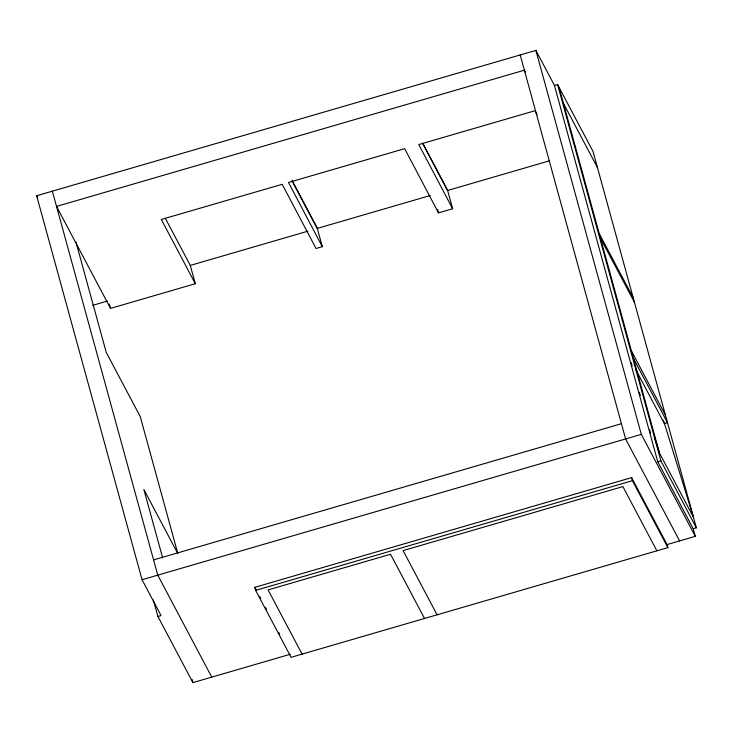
<?xml version="1.0" encoding="UTF-8"?>
<svg xmlns="http://www.w3.org/2000/svg" width="733" height="733" viewBox="0 0 733 733"><rect width="100%" height="100%" fill="white"/><g stroke="black" fill="none" stroke-linecap="round" stroke-linejoin="round"><path stroke-width="1.1" d="M153.353 599.933L157.888 616.444L161.031 615.537L142.065 579.721L36.65 195.748L535.887 50.385L554.441 85.413L657.767 461.781L693.207 528.722L695.305 536.345L667.039 544.573L631.599 477.623L254.809 587.325L255.643 590.377L291.093 657.318L667.882 547.615L667.039 544.573M554.441 85.413L557.575 84.506L593.024 151.447L696.35 527.806L693.207 528.722M165.31 218.26L190.287 265.419L307.869 231.179M430.317 195.5L317.297 228.403L292.357 181.289M549.658 160.765L447.616 190.479L422.666 143.366M92.734 305.34L107.385 301.071M525.442 72.21L524.379 70.194L56.533 206.413L110.527 308.391L195.308 283.708L190.287 265.419M291.917 180.245L317.297 228.403L322.318 246.682L316.042 248.514L282.196 184.304L161.297 219.479L195.308 283.708M322.318 246.682L288.472 182.471L404.662 148.662L438.499 212.872L452.637 208.768L447.616 190.479L422.758 143.32M153.582 559.911L621.428 423.701M142.065 579.721L641.311 434.367L695.305 536.345M657.767 461.781L660.9 460.865L696.35 527.806M255.643 590.377L632.432 480.674L667.882 547.615M157.888 616.444L192.916 682.615L290.259 654.276M563.448 103.362L597.459 167.582M537.097 114.751L534.971 110.738L418.79 144.548L452.637 208.768M599.182 233.506L633.184 297.726M600.437 238.078L634.439 302.298M631.388 350.832L665.39 415.052M633.486 358.446L667.488 422.675L664.345 423.582L635.658 369.395M654.349 436.602L659.416 452.921L693.418 517.141L663.447 420.321M679.601 540.917L625.606 438.939L520.192 54.957M656.887 550.813L622.885 486.593L403.095 550.593L437.097 614.813M424.535 618.469L390.533 554.249L268.076 589.9L302.088 654.12M254.809 587.325L256.394 590.322M259.574 596.323L260.627 598.32M265.392 607.309L266.446 609.306M278.622 632.295L279.676 634.292M36.65 195.748L37.704 197.736M177.881 553.708L143.87 489.488L162.644 557.868M211.764 677.127L157.769 575.148L52.345 191.176M559.022 87.227L659.416 452.921M557.575 84.506L660.9 460.865M631.25 362.661L632.148 365.959M639.387 392.32L640.294 395.618M649.64 429.666L650.547 432.965M535.887 50.385L641.311 434.367M631.599 477.623L632.432 480.674M437.619 209.647L438.499 212.872M109.336 304.03L110.527 308.391M177.578 552.609L140.232 416.573L106.221 352.353L75.948 242.064M192.028 679.344L192.916 682.615"/></g></svg>
